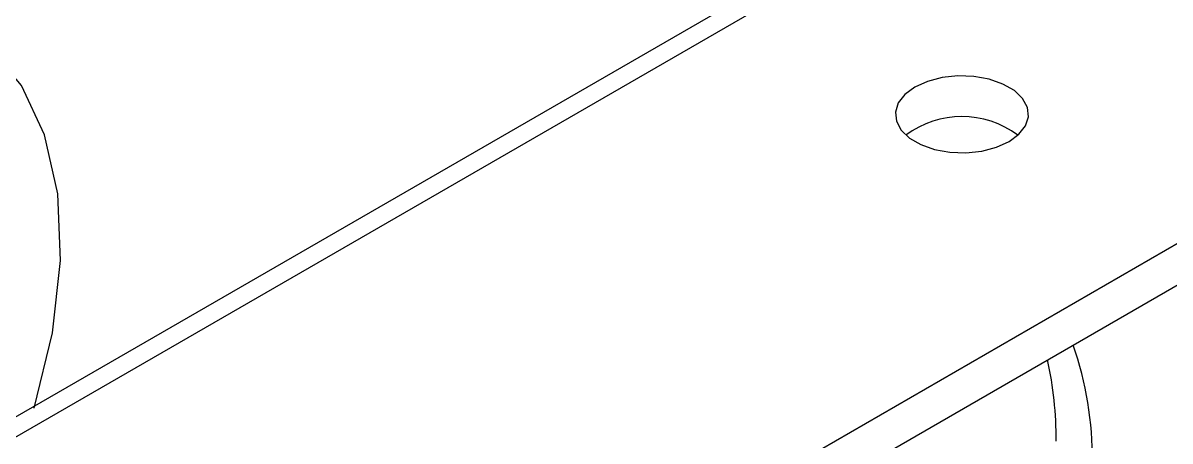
# Model space of a CAD drawing. Extents: x -3.9 to 19, y -12.2 to 0.
# Drawn here: x 4.431 to 5.507, y -4.987 to -4.594 of the extents above; entities that cross this region are included whole.
import ezdxf

# ---------------------------------------------------------------- set-up
doc = ezdxf.new("R2010")
doc.units = 0
doc.header["$LTSCALE"] = 0.5
doc.header["$MEASUREMENT"] = 0
doc.layers.add('Housing', color=150, linetype='CONTINUOUS')
doc.layers.add('WallMount Bracket', color=190, linetype='CONTINUOUS')

msp = doc.modelspace()

# ---------------------------------------------------------------- linework, layer by layer
at = {"layer": 'Housing', "linetype": 'Continuous', "lineweight": 25, "transparency": 16777216, "flags": 128}
msp.add_lwpolyline([(4.441384, -4.95581), (4.458522, -4.885006), (4.465967, -4.817244), (4.463479, -4.7547), (4.451137, -4.699386), (4.42934, -4.653079), (4.398787, -4.617268), (4.36046, -4.593103), (4.315591, -4.58136), (4.265622, -4.582419), (4.21216, -4.596244), (4.156922, -4.622391)], dxfattribs=at)
at = {"layer": 'WallMount Bracket', "linetype": 'Continuous', "lineweight": 25, "transparency": 16777216}
for p, q in [((4.103018, -5.615173), (6.931418, -3.982776)), ((4.103018, -5.654208), (6.931418, -4.021811)), ((5.2355, -4.495595), (3.511002, -5.490881)), ((3.538894, -5.493641), (5.241042, -4.511255))]:
    msp.add_line(p, q, dxfattribs=at)
at = {"layer": 'WallMount Bracket', "linetype": 'Continuous', "lineweight": 25, "transparency": 16777216, "flags": 128}
msp.add_lwpolyline([(5.355575, -4.705683), (5.364867, -4.698838), (5.371051, -4.690908), (5.373767, -4.682354), (5.372857, -4.673675), (5.368375, -4.665372), (5.36058, -4.657931), (5.349926, -4.651782), (5.337032, -4.647283), (5.322647, -4.644696), (5.307608, -4.644171), (5.292788, -4.645739), (5.279048, -4.649307), (5.267188, -4.65467), (5.257896, -4.661516), (5.251712, -4.669445), (5.248996, -4.677999), (5.249906, -4.686679), (5.254388, -4.694981), (5.262183, -4.702422), (5.272837, -4.708571), (5.285731, -4.71307), (5.300116, -4.715657), (5.315155, -4.716182), (5.329975, -4.714614), (5.343715, -4.711046), (5.355575, -4.705683)], dxfattribs=at)
at = {"layer": 'WallMount Bracket', "linetype": 'Continuous', "lineweight": 25, "transparency": 16777216}
for centre, radius, start, end in [((5.311381, -4.770365), 0.088074, 53.360741, 126.639259), ((5.122088, -5.00085), 0.311525, 359.037215, 19.546323), ((5.059286, -4.983894), 0.340493, 359.548384, 12.46188)]:
    msp.add_arc(centre, radius, start, end, dxfattribs=at)

doc.saveas('drawing.dxf')
